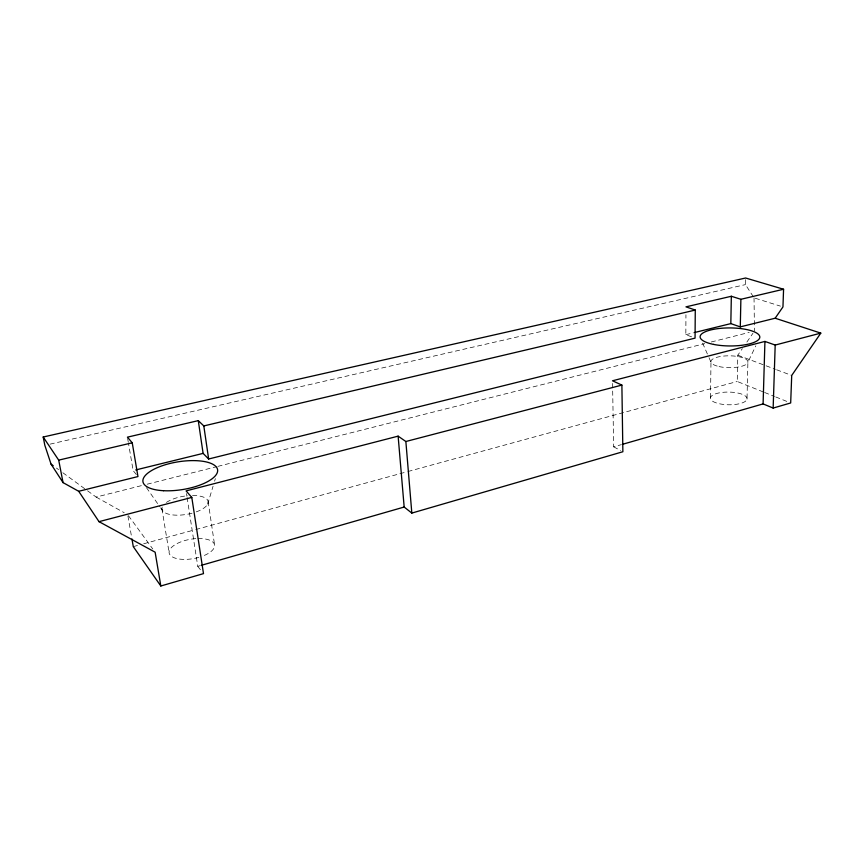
<?xml version="1.0" encoding="UTF-8"?>
<svg xmlns="http://www.w3.org/2000/svg" width="864" height="864" viewBox="0 0 864 864"><rect width="100%" height="100%" fill="white"/><g stroke="black" fill="none" stroke-linecap="round" stroke-linejoin="round"><path stroke-width="0.65" stroke-dasharray="4.32 3.24" d="M691.589 336.83L685.832 334.67L685.94 314.798M710.51 397.58L710.986 361.033M763.344 391.975L737.24 381.478L737.802 355.19L742.349 348.624M753.322 296.752L745.47 284.602L745.621 278.003M747.004 399.114A18.306 6.34 0.9 0 0 720.706 392.612A18.306 6.34 0.9 0 0 718.502 403.553A18.306 6.34 0.9 0 0 747.004 399.114L747.889 362.297L755.816 345.848M207.673 504.09L213.052 486.27M214.596 481.183L215.363 478.634M746.885 342.047L752.944 333.288M187.099 497.524L197.759 566.341L200.34 565.607M612.554 383.476L613.667 446.839L621.4 444.625M133.283 546.631L138.488 545.206M143.694 543.78L194.465 529.902M195.761 529.546L406.631 471.884M407.927 471.528L737.24 381.478M87.556 490.795L96.142 497.07L141.944 485.514M147.182 484.196L216.551 466.711M217.858 466.376L704.722 343.634M711.266 341.982L749.228 332.413M685.832 334.67L693.544 332.78M50.101 444.139L745.47 284.602M755.287 298.253L780.44 306.137M737.802 355.19L775.418 369.317M776.671 369.792L791.716 375.44M764.586 392.472L774.522 396.468M775.775 396.965L788.195 401.965M613.667 446.839L620.568 450.522M96.142 497.07L124.178 512.687M56.43 468.05L58.579 469.616M62.867 472.759L86.486 490.007M136.361 474.574L133.142 470.588L128.531 443.588M197.759 566.341L201.031 570.51M128.466 515.711L152.777 548.975M146.448 487.631L159.851 506.779M160.596 507.838L162.832 511.034M702.605 343.105L708.48 356.486M709.02 357.707L711.148 362.578M127.904 515.916L131.49 536.393M127.645 438.448L128.304 442.303M161.924 508.745L169.085 552.485M186.484 493.549L186.894 496.195M208.148 501.606L214.607 545.098M754.034 297.864L754.456 331.096M192.521 495.482A23.404 9.191 -9.5 0 1 208.127 501.466A23.404 9.191 -9.5 0 1 195.415 512.19M192.002 513.227A23.404 9.191 -9.5 0 1 169.204 514.328A23.404 9.191 -9.5 0 1 162.605 506.239M166.428 502.427A23.404 9.191 -9.5 0 1 187.888 495.698M197.986 538.52A23.069 9.785 -10.1 0 1 214.38 544.19A23.069 9.785 -10.1 0 1 204.26 555.466M198.817 557.377A23.069 9.785 -10.1 0 1 169.096 552.679A23.069 9.785 -10.1 0 1 196.852 538.564M719.075 366.574A18.522 5.929 0.5 0 0 747.889 362.297A18.522 5.929 0.5 0 0 721.278 356.357A18.522 5.929 0.5 0 0 719.075 366.574"/><path stroke-width="1.3" d="M783.572 289.246L740.88 299.3L731.344 296.266L685.973 306.85L695.272 310.057L695.056 338.126L208.645 459L203.105 453.384L198.277 420.638L127.429 437.162L132.235 442.8L137.959 476.561L78.689 491.292L63.061 482.62L51.062 464.13L44.842 445.338L43.2 437.011L745.621 278.003L783.572 289.246L782.957 306.914L775.159 318.222L740.286 326.884L730.825 323.611L694.829 332.456M730.825 323.611L731.344 296.266M740.286 326.884L740.88 299.3M775.159 318.222L820.8 333.126L791.716 375.44L790.679 402.959L773.15 408.067L763.096 403.909L764.932 341.431L612.511 380.786L621.886 385.085L622.868 451.742L411.826 513.086L404.168 507.038L398.12 436.147L186.073 490.903L191.797 497.416L203.494 573.631L160.823 585.997L133.283 546.631L131.944 538.952M773.15 408.067L775.192 345.049L764.932 341.431M201.636 565.229L404.168 507.038M622.685 444.258L763.096 403.909M78.689 491.292L99.014 521.651L191.797 497.416M398.12 436.147L405.864 441.504L621.886 385.085M775.192 345.049L820.8 333.126M135.734 469.951L203.105 453.384M43.2 437.011L58.698 460.134L132.235 442.8M198.277 420.638L203.807 425.93L695.272 310.057M99.014 521.651L155.131 552.193L160.823 585.997M51.062 464.13L53.212 465.696M58.698 460.134L63.061 482.62M203.807 425.93L208.645 459M405.864 441.504L411.826 513.086M163.501 490.709A37.811 14.051 -9.1 0 0 217.598 469.768A37.811 14.051 -9.1 0 0 159.689 466.679A37.811 14.051 -9.1 0 0 163.501 490.709M713.502 344.39A29.862 9.018 0.3 0 0 759.769 337.619A29.862 9.018 0.3 0 0 716.623 328.817A29.862 9.018 0.3 0 0 713.502 344.39"/></g></svg>
